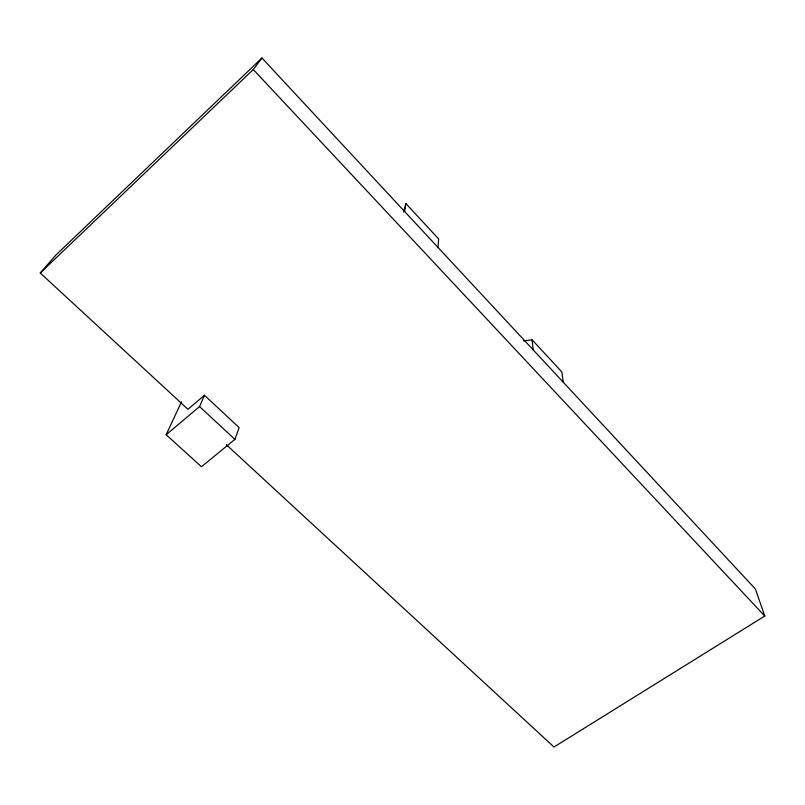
<?xml version="1.0" encoding="UTF-8"?>
<svg xmlns="http://www.w3.org/2000/svg" width="805" height="805" viewBox="0 0 805 805"><rect width="100%" height="100%" fill="white"/><g stroke="black" fill="none" stroke-linecap="round" stroke-linejoin="round"><path stroke-width="1.21" d="M438 247.437L438.655 238.934L405.891 203.564L403.657 212.047M404.623 211.524L405.891 203.564M181.528 401.806L166.152 434.73L201.461 466.739L234.909 439.369L239.145 427.626L204.48 395.285L187.927 409.272L40.25 273.006L55.917 255.034L261.947 57.98L755.422 589.029L764.75 616.036L553.981 747.02L226.265 444.642M166.152 434.73L199.56 406.585L204.48 395.285M40.25 273.006L253.283 69.522L261.947 57.98M523.421 340.847L532.135 339.861L561.789 371.89L563.319 382.295M199.56 406.585L234.909 439.369M253.283 69.522L764.75 616.036M532.135 339.861L533.152 349.833"/></g></svg>
